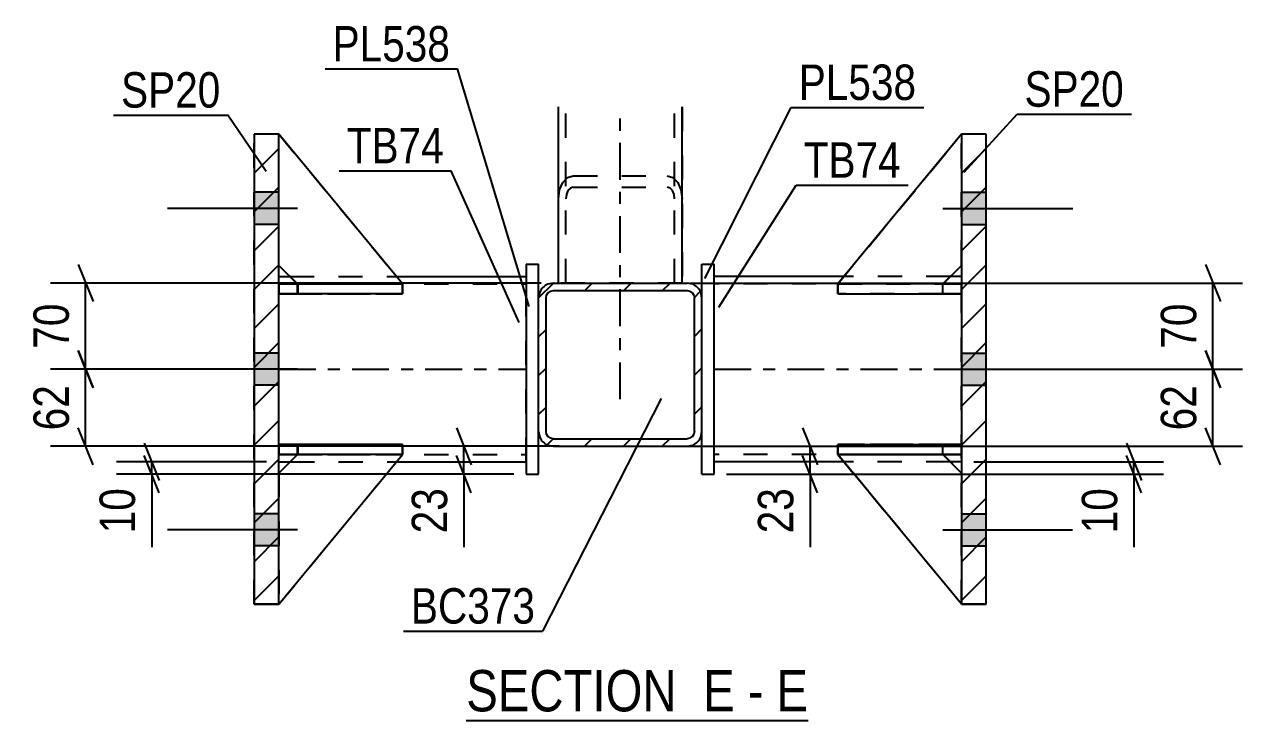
# Model space of a CAD drawing. Header units: millimetres. Extents: x 0 to 1775, y 0 to 560.
# Drawn here: x 1214.1 to 1312.6, y 61.3 to 117.6 of the extents above; entities that cross this region are included whole.
import ezdxf

# ---------------------------------------------------------------- set-up
doc = ezdxf.new("R2010")
doc.units = ezdxf.units.MM
doc.linetypes.add('DXK_LINE_DOT2', pattern=[3.9198, 1.9599, -1.9599])
doc.linetypes.add('DXK_LINE_DOT3', pattern=[5.9187, 2.979, -0.9799, 0.9799, -0.9799])
doc.styles.add('Arial Narrow', font='ARIALN.TTF', dxfattribs={"height": 0.2})

# ---------------------------------------------------------------- blocks, each defined once
blk = doc.blocks.new('Unknown-814185252-18 - 1252')
at = {"color": 6, "linetype": 'Continuous'}
blk.add_line((1249.829, 61.327), (1277.476, 61.327), dxfattribs=at)
at = {"color": 0, "linetype": 'Continuous'}
for points in [[(1267.938, 62.077), (1267.938, 65.577), (1249.829, 65.577), (1249.829, 62.077)], [(1271.544, 62.077), (1271.544, 65.577), (1268.988, 65.577), (1268.988, 62.077)], [(1273.869, 62.077), (1273.869, 65.577), (1272.594, 65.577), (1272.594, 62.077)], [(1277.476, 62.077), (1277.476, 65.577), (1274.919, 65.577), (1274.919, 62.077)]]:
    blk.add_wipeout(points, dxfattribs=at)
at = {"color": 7, "linetype": 'Continuous', "style": 'Arial Narrow'}
for s, height, p in [('SECTION ', 3.3405, (1249.829, 62.077)), ('E', 3.34, (1268.988, 62.077)), ('E', 3.34, (1274.919, 62.077)), ('-', 3.34, (1272.594, 62.077))]:
    blk.add_text(s, height=height, dxfattribs=at).set_placement(p)
blk = doc.blocks.new('Part-814185252-1397 - 1252')
at = {"linetype": 'Continuous'}
h = blk.add_hatch(dxfattribs=at)
h.set_pattern_fill('', scale=0.7, style=0, pattern_type=0)
h.set_pattern_definition([(45, (1234.678, 83.6598), (-1.5715, 1.5715), [])])
h.paths.add_polyline_path([(1236.217, 83.66), (1234.678, 83.66), (1234.678, 82.86), (1236.217, 82.86)])
at = {"color": 2, "linetype": 'Continuous'}
for p, q in [((1234.678, 83.66), (1234.678, 83.66)), ((1234.678, 83.66), (1236.217, 83.66)), ((1234.678, 82.86), (1234.678, 83.66)), ((1234.678, 82.86), (1234.678, 82.86)), ((1236.217, 82.86), (1234.678, 82.86)), ((1244.678, 83.66), (1236.217, 83.66)), ((1236.217, 83.66), (1236.217, 82.86)), ((1244.678, 82.86), (1236.217, 82.86)), ((1244.678, 82.86), (1244.678, 83.66))]:
    blk.add_line(p, q, dxfattribs=at)
at = {"color": 7, "linetype": 'DXK_LINE_DOT2'}
for p, q in [((1236.178, 83.66), (1234.678, 83.66)), ((1234.678, 82.86), (1234.678, 83.66)), ((1234.678, 82.86), (1236.217, 82.86)), ((1236.178, 82.86), (1236.178, 83.66)), ((1236.178, 83.66), (1236.217, 83.66)), ((1236.217, 83.66), (1244.678, 83.66)), ((1236.217, 82.86), (1244.678, 82.86))]:
    blk.add_line(p, q, dxfattribs=at)
blk = doc.blocks.new('Part-814185252-1333 - 1252')
at = {"linetype": 'Continuous'}
h = blk.add_hatch(dxfattribs=at)
h.set_pattern_fill('', scale=0.7, style=0, pattern_type=0)
h.set_pattern_definition([(45, (1256.8787, 96.7195), (-1.57154, 1.57154), [])])
h.paths.add_polyline_path([(1267.679, 96.719), (1256.879, 96.719), (1256.419, 96.628), (1256.03, 96.368), (1255.77, 95.979), (1255.679, 95.519), (1255.679, 84.719), (1255.77, 84.26), (1256.03, 83.871), (1256.419, 83.611), (1256.879, 83.519), (1267.679, 83.519), (1268.138, 83.611), (1268.527, 83.871), (1268.787, 84.26), (1268.879, 84.719), (1268.879, 95.519), (1268.787, 95.979), (1268.527, 96.368), (1268.138, 96.628)])
h.paths.add_polyline_path([(1268.233, 95.749), (1268.279, 95.519), (1268.279, 84.719), (1268.233, 84.49), (1268.103, 84.295), (1267.908, 84.165), (1267.679, 84.119), (1256.879, 84.119), (1256.649, 84.165), (1256.454, 84.295), (1256.324, 84.49), (1256.279, 84.719), (1256.279, 95.519), (1256.324, 95.749), (1256.454, 95.944), (1256.649, 96.074), (1256.879, 96.119), (1267.679, 96.119), (1267.908, 96.074), (1268.103, 95.944)])
at = {"color": 2, "linetype": 'Continuous'}
for p, q in [((1256.879, 96.719), (1256.419, 96.628)), ((1256.879, 96.719), (1256.879, 96.719)), ((1256.879, 96.719), (1267.679, 96.719)), ((1267.679, 96.719), (1267.679, 96.719)), ((1268.138, 96.628), (1267.679, 96.719)), ((1255.77, 95.979), (1255.679, 95.519)), ((1256.279, 95.519), (1256.324, 95.749)), ((1256.324, 95.749), (1256.454, 95.944)), ((1256.454, 95.944), (1256.649, 96.074)), ((1256.649, 96.074), (1256.879, 96.119)), ((1256.879, 96.119), (1256.879, 96.119)), ((1256.879, 96.119), (1267.679, 96.119)), ((1267.679, 96.119), (1267.679, 96.119)), ((1267.679, 96.119), (1267.908, 96.074)), ((1267.908, 96.074), (1268.103, 95.944)), ((1268.103, 95.944), (1268.233, 95.749)), ((1268.233, 95.749), (1268.279, 95.519)), ((1268.879, 95.519), (1268.787, 95.979)), ((1255.679, 95.519), (1255.679, 95.519)), ((1255.679, 84.719), (1255.679, 95.519)), ((1256.279, 95.519), (1256.279, 95.519)), ((1256.279, 84.719), (1256.279, 95.519)), ((1268.279, 95.519), (1268.279, 95.519)), ((1268.279, 84.719), (1268.279, 95.519)), ((1268.879, 95.519), (1268.879, 95.519)), ((1268.879, 84.719), (1268.879, 95.519)), ((1255.679, 84.719), (1255.679, 84.719)), ((1255.679, 84.719), (1255.77, 84.26)), ((1256.279, 84.719), (1256.279, 84.719)), ((1256.324, 84.49), (1256.279, 84.719)), ((1256.454, 84.295), (1256.324, 84.49)), ((1256.649, 84.165), (1256.454, 84.295)), ((1256.879, 84.119), (1256.649, 84.165)), ((1256.879, 84.119), (1256.879, 84.119)), ((1256.879, 84.119), (1267.679, 84.119)), ((1267.908, 84.165), (1267.679, 84.119)), ((1267.679, 84.119), (1267.679, 84.119)), ((1268.103, 84.295), (1267.908, 84.165)), ((1268.233, 84.49), (1268.103, 84.295)), ((1268.279, 84.719), (1268.233, 84.49)), ((1268.279, 84.719), (1268.279, 84.719)), ((1268.787, 84.26), (1268.879, 84.719)), ((1268.879, 84.719), (1268.879, 84.719)), ((1256.419, 83.611), (1256.879, 83.519)), ((1256.879, 83.519), (1256.879, 83.519)), ((1256.879, 83.519), (1267.679, 83.519)), ((1267.679, 83.519), (1268.138, 83.611)), ((1267.679, 83.519), (1267.679, 83.519))]:
    blk.add_line(p, q, dxfattribs=at)
at = {"color": 7, "linetype": 'DXK_LINE_DOT3'}
blk.add_line((1262.279, 90.119), (1262.279, 90.119), dxfattribs=at)
at = {"color": 2, "linetype": 'Continuous'}
for centre, start, end in [((1256.879, 95.519), 112.5, 157.5), ((1267.679, 95.519), 22.5, 67.5), ((1256.879, 84.719), 202.5, 247.5), ((1267.679, 84.719), 292.5, 337.5)]:
    blk.add_arc(centre, 1.2, start, end, dxfattribs=at)
blk = doc.blocks.new('Part-814185252-1255 - 1252')
at = {"color": 7, "linetype": 'DXK_LINE_DOT2'}
for p, q in [((1279.879, 82.86), (1279.879, 83.66)), ((1279.879, 83.66), (1288.379, 83.66)), ((1289.879, 83.66), (1279.879, 83.66)), ((1288.379, 82.86), (1279.879, 82.86)), ((1279.879, 82.86), (1289.879, 82.86)), ((1288.379, 82.86), (1288.379, 83.66)), ((1288.379, 83.66), (1289.879, 83.66)), ((1289.879, 82.86), (1288.379, 82.86)), ((1289.879, 82.86), (1289.879, 83.66)), ((1289.879, 82.86), (1289.879, 83.66)), ((1289.879, 83.66), (1289.879, 83.66)), ((1289.879, 82.86), (1289.879, 82.86))]:
    blk.add_line(p, q, dxfattribs=at)
blk = doc.blocks.new('Part-814185252-1399 - 1252')
at = {"color": 7, "linetype": 'DXK_LINE_DOT2'}
for p, q in [((1234.678, 83.66), (1236.178, 83.66)), ((1244.678, 83.66), (1234.678, 83.66)), ((1234.678, 83.66), (1234.678, 83.66)), ((1234.678, 83.66), (1234.678, 82.86)), ((1234.678, 83.66), (1234.678, 82.86)), ((1236.178, 82.86), (1234.678, 82.86)), ((1234.678, 82.86), (1244.678, 82.86)), ((1234.678, 82.86), (1234.678, 82.86)), ((1236.178, 83.66), (1244.678, 83.66)), ((1236.178, 83.66), (1236.178, 82.86)), ((1244.678, 82.86), (1236.178, 82.86)), ((1244.678, 83.66), (1244.678, 82.86))]:
    blk.add_line(p, q, dxfattribs=at)
blk = doc.blocks.new('Part-814185252-1256 - 1252')
at = {"color": 7, "linetype": 'DXK_LINE_DOT2'}
for p, q in [((1289.879, 108.76), (1279.879, 96.65)), ((1279.879, 96.65), (1289.879, 108.76)), ((1289.879, 98.15), (1289.879, 108.76)), ((1288.379, 96.65), (1289.879, 98.15)), ((1288.379, 96.65), (1289.879, 98.15)), ((1279.879, 96.65), (1288.379, 96.65)), ((1279.879, 96.65), (1279.879, 96.65)), ((1288.379, 96.65), (1279.879, 96.65)), ((1288.379, 96.65), (1288.379, 96.65))]:
    blk.add_line(p, q, dxfattribs=at)
blk = doc.blocks.new('Bolt-814185252-1442 - 1252')
at = {"linetype": 'Continuous'}
for points in [[(1234.679, 101.459), (1234.679, 104.059), (1232.679, 104.059), (1232.679, 101.459)], [(1234.679, 101.459), (1234.679, 104.059), (1232.679, 104.059), (1232.679, 101.459)], [(1234.679, 101.459), (1234.679, 104.059), (1232.679, 104.059), (1232.679, 101.459)], [(1234.679, 88.459), (1234.679, 91.059), (1232.679, 91.059), (1232.679, 88.459)], [(1234.679, 88.459), (1234.679, 91.059), (1232.679, 91.059), (1232.679, 88.459)], [(1234.679, 75.459), (1234.679, 78.059), (1232.679, 78.059), (1232.679, 75.459)], [(1234.679, 75.459), (1234.679, 78.059), (1232.679, 78.059), (1232.679, 75.459)], [(1234.679, 75.459), (1234.679, 78.059), (1232.679, 78.059), (1232.679, 75.459)]]:
    blk.add_hatch(color=1, dxfattribs=at).paths.add_polyline_path(points)
at = {"color": 1, "linetype": 'Continuous'}
for p, q in [((1234.679, 104.059), (1232.679, 104.059)), ((1234.679, 104.059), (1232.679, 104.059)), ((1234.679, 104.059), (1232.679, 104.059)), ((1236.179, 102.759), (1225.679, 102.759)), ((1236.179, 102.759), (1225.679, 102.759)), ((1236.179, 102.759), (1225.679, 102.759)), ((1234.679, 101.459), (1232.679, 101.459)), ((1234.679, 101.459), (1232.679, 101.459)), ((1234.679, 101.459), (1232.679, 101.459)), ((1234.679, 91.059), (1232.679, 91.059)), ((1234.679, 91.059), (1232.679, 91.059)), ((1236.179, 89.759), (1225.679, 89.759)), ((1236.179, 89.759), (1225.679, 89.759)), ((1234.679, 88.459), (1232.679, 88.459)), ((1234.679, 88.459), (1232.679, 88.459)), ((1234.679, 78.059), (1232.679, 78.059)), ((1234.679, 78.059), (1232.679, 78.059)), ((1234.679, 78.059), (1232.679, 78.059)), ((1236.179, 76.759), (1225.679, 76.759)), ((1236.179, 76.759), (1225.679, 76.759)), ((1236.179, 76.759), (1225.679, 76.759)), ((1234.679, 75.459), (1232.679, 75.459)), ((1234.679, 75.459), (1232.679, 75.459)), ((1234.679, 75.459), (1232.679, 75.459))]:
    blk.add_line(p, q, dxfattribs=at)
blk = doc.blocks.new('Part-814185252-1378 - 1252')
at = {"linetype": 'Continuous'}
h = blk.add_hatch(dxfattribs=at)
h.set_pattern_fill('', scale=0.7, style=0, pattern_type=0)
h.set_pattern_definition([(45, (1232.6787, 108.7589), (-1.57154, 1.57154), [])])
h.paths.add_polyline_path([(1234.679, 108.759), (1232.679, 108.759), (1232.679, 70.759), (1234.679, 70.759)])
at = {"color": 2, "linetype": 'Continuous'}
for p, q in [((1232.679, 108.759), (1232.679, 108.759)), ((1234.679, 108.759), (1232.679, 108.759)), ((1232.679, 108.759), (1232.679, 70.759)), ((1234.679, 108.759), (1234.679, 108.759)), ((1234.679, 70.759), (1234.679, 108.759)), ((1232.679, 70.759), (1232.679, 70.759)), ((1232.679, 70.759), (1234.679, 70.759)), ((1234.679, 70.759), (1234.679, 70.759))]:
    blk.add_line(p, q, dxfattribs=at)
at = {"color": 7, "linetype": 'DXK_LINE_DOT2'}
for p, q in [((1234.679, 108.759), (1232.679, 108.759)), ((1232.679, 70.759), (1232.679, 108.759)), ((1234.679, 70.759), (1234.679, 108.759)), ((1234.679, 70.759), (1232.679, 70.759))]:
    blk.add_line(p, q, dxfattribs=at)
blk = doc.blocks.new('Part-814185252-1314 - 1252')
at = {"linetype": 'Continuous'}
h = blk.add_hatch(dxfattribs=at)
h.set_pattern_fill('', scale=0.7, style=0, pattern_type=0)
h.set_pattern_definition([(45, (1288.3405, 83.6597), (-1.5715, 1.5715), [])])
h.paths.add_polyline_path([(1289.879, 83.66), (1288.34, 83.66), (1288.34, 82.86), (1289.879, 82.86)])
at = {"color": 2, "linetype": 'Continuous'}
for p, q in [((1279.879, 83.66), (1288.34, 83.66)), ((1279.879, 83.66), (1279.879, 82.86)), ((1279.879, 82.86), (1288.34, 82.86)), ((1289.879, 83.66), (1288.34, 83.66)), ((1288.34, 83.66), (1288.34, 82.86)), ((1288.34, 82.86), (1289.879, 82.86)), ((1289.879, 83.66), (1289.879, 83.66)), ((1289.879, 82.86), (1289.879, 83.66)), ((1289.879, 82.86), (1289.879, 82.86))]:
    blk.add_line(p, q, dxfattribs=at)
at = {"color": 7, "linetype": 'DXK_LINE_DOT2'}
for p, q in [((1288.379, 83.66), (1279.879, 83.66)), ((1279.879, 82.86), (1289.879, 82.86)), ((1288.379, 82.86), (1288.379, 83.66)), ((1289.879, 83.66), (1288.379, 83.66)), ((1289.879, 83.66), (1289.879, 82.86))]:
    blk.add_line(p, q, dxfattribs=at)
blk = doc.blocks.new('Part-814185252-1257 - 1252')
at = {"color": 2, "linetype": 'Continuous'}
for p, q in [((1289.879, 108.76), (1279.879, 96.65)), ((1288.389, 96.66), (1289.879, 98.15)), ((1281.127, 96.65), (1279.879, 96.65)), ((1279.879, 96.65), (1279.879, 96.65))]:
    blk.add_line(p, q, dxfattribs=at)
at = {"color": 7, "linetype": 'DXK_LINE_DOT2'}
for p, q in [((1279.879, 96.65), (1289.879, 108.76)), ((1289.879, 98.15), (1289.879, 108.76)), ((1288.379, 96.65), (1289.879, 98.15)), ((1288.379, 96.65), (1279.879, 96.65)), ((1288.379, 96.65), (1281.127, 96.65)), ((1288.379, 96.65), (1288.389, 96.66)), ((1288.379, 96.65), (1288.379, 96.65))]:
    blk.add_line(p, q, dxfattribs=at)
blk = doc.blocks.new('Part-814185252-1258 - 1252')
at = {"color": 7, "linetype": 'DXK_LINE_DOT2'}
for p, q in [((1279.879, 82.849), (1288.379, 82.849)), ((1289.879, 70.76), (1279.879, 82.849)), ((1279.879, 82.849), (1279.879, 82.849)), ((1288.379, 82.849), (1279.879, 82.849)), ((1279.879, 82.849), (1289.879, 70.76)), ((1288.379, 82.849), (1289.879, 81.349)), ((1288.379, 82.849), (1288.379, 82.849)), ((1289.879, 81.349), (1288.379, 82.849)), ((1289.879, 81.349), (1289.879, 70.76))]:
    blk.add_line(p, q, dxfattribs=at)
blk = doc.blocks.new('Part-814185252-1275 - 1252')
at = {"color": 2, "linetype": 'Continuous'}
for p, q in [((1234.679, 97.259), (1235.569, 97.259)), ((1244.175, 97.259), (1254.679, 97.259)), ((1234.679, 82.259), (1235.588, 82.259)), ((1244.19, 82.259), (1254.679, 82.259))]:
    blk.add_line(p, q, dxfattribs=at)
at = {"color": 7, "linetype": 'DXK_LINE_DOT2'}
for p, q in [((1234.679, 82.259), (1234.679, 97.259)), ((1234.679, 96.659), (1254.679, 96.659)), ((1235.569, 97.259), (1244.175, 97.259)), ((1254.679, 82.259), (1254.679, 97.259)), ((1234.679, 82.859), (1254.679, 82.859)), ((1235.588, 82.259), (1244.19, 82.259))]:
    blk.add_line(p, q, dxfattribs=at)
at = {"color": 7, "linetype": 'DXK_LINE_DOT3'}
blk.add_line((1234.679, 89.759), (1254.679, 89.759), dxfattribs=at)
blk = doc.blocks.new('Part-814185252-1259 - 1252')
at = {"color": 2, "linetype": 'Continuous'}
for p, q in [((1279.879, 82.849), (1279.879, 82.849)), ((1288.379, 82.849), (1279.879, 82.849)), ((1289.879, 70.76), (1279.879, 82.849)), ((1288.379, 82.849), (1288.379, 82.849)), ((1288.379, 82.849), (1289.879, 81.349))]:
    blk.add_line(p, q, dxfattribs=at)
at = {"color": 7, "linetype": 'DXK_LINE_DOT2'}
for p, q in [((1279.879, 82.849), (1288.379, 82.849)), ((1289.879, 70.76), (1279.879, 82.849)), ((1288.379, 82.849), (1289.879, 81.349)), ((1289.879, 81.349), (1289.879, 70.76))]:
    blk.add_line(p, q, dxfattribs=at)
blk = doc.blocks.new('Part-814185252-1296 - 1252')
at = {"color": 2, "linetype": 'Continuous'}
for p, q in [((1254.679, 98.26), (1255.679, 98.26)), ((1254.679, 98.26), (1254.679, 81.26)), ((1255.679, 95.519), (1255.679, 98.26)), ((1255.679, 81.26), (1255.679, 84.719)), ((1254.679, 81.26), (1255.679, 81.26))]:
    blk.add_line(p, q, dxfattribs=at)
at = {"color": 7, "linetype": 'DXK_LINE_DOT2'}
for p, q in [((1254.679, 98.26), (1255.679, 98.26)), ((1255.679, 84.719), (1255.679, 95.519)), ((1254.679, 81.26), (1255.679, 81.26))]:
    blk.add_line(p, q, dxfattribs=at)
blk = doc.blocks.new('Bolt-814185252-1425 - 1252')
at = {"linetype": 'Continuous'}
for points in [[(1291.879, 101.459), (1291.879, 104.059), (1289.879, 104.059), (1289.879, 101.459)], [(1291.879, 101.459), (1291.879, 104.059), (1289.879, 104.059), (1289.879, 101.459)], [(1291.879, 101.459), (1291.879, 104.059), (1289.879, 104.059), (1289.879, 101.459)], [(1291.879, 88.459), (1291.879, 91.059), (1289.879, 91.059), (1289.879, 88.459)], [(1291.879, 88.459), (1291.879, 91.059), (1289.879, 91.059), (1289.879, 88.459)], [(1291.879, 75.459), (1291.879, 78.059), (1289.879, 78.059), (1289.879, 75.459)], [(1291.879, 75.459), (1291.879, 78.059), (1289.879, 78.059), (1289.879, 75.459)], [(1291.879, 75.459), (1291.879, 78.059), (1289.879, 78.059), (1289.879, 75.459)]]:
    blk.add_hatch(color=1, dxfattribs=at).paths.add_polyline_path(points)
at = {"color": 1, "linetype": 'Continuous'}
for p, q in [((1289.879, 104.059), (1291.879, 104.059)), ((1289.879, 104.059), (1291.879, 104.059)), ((1289.879, 104.059), (1291.879, 104.059)), ((1288.379, 102.759), (1298.879, 102.759)), ((1288.379, 102.759), (1298.879, 102.759)), ((1288.379, 102.759), (1298.879, 102.759)), ((1289.879, 101.459), (1291.879, 101.459)), ((1289.879, 101.459), (1291.879, 101.459)), ((1289.879, 101.459), (1291.879, 101.459)), ((1289.879, 91.059), (1291.879, 91.059)), ((1289.879, 91.059), (1291.879, 91.059)), ((1288.379, 89.759), (1298.879, 89.759)), ((1288.379, 89.759), (1298.879, 89.759)), ((1289.879, 88.459), (1291.879, 88.459)), ((1289.879, 88.459), (1291.879, 88.459)), ((1289.879, 78.059), (1291.879, 78.059)), ((1289.879, 78.059), (1291.879, 78.059)), ((1289.879, 78.059), (1291.879, 78.059)), ((1288.379, 76.759), (1298.879, 76.759)), ((1288.379, 76.759), (1298.879, 76.759)), ((1288.379, 76.759), (1298.879, 76.759)), ((1289.879, 75.459), (1291.879, 75.459)), ((1289.879, 75.459), (1291.879, 75.459)), ((1289.879, 75.459), (1291.879, 75.459))]:
    blk.add_line(p, q, dxfattribs=at)
blk = doc.blocks.new('Part-814185252-1301 - 1252')
at = {"color": 2, "linetype": 'Continuous'}
for p, q in [((1268.879, 98.26), (1269.879, 98.26)), ((1268.879, 95.519), (1268.879, 98.26)), ((1269.879, 81.26), (1269.879, 98.26)), ((1268.879, 81.26), (1268.879, 84.719)), ((1268.879, 81.26), (1269.879, 81.26))]:
    blk.add_line(p, q, dxfattribs=at)
at = {"color": 7, "linetype": 'DXK_LINE_DOT2'}
for p, q in [((1268.879, 98.26), (1269.879, 98.26)), ((1268.879, 84.719), (1268.879, 95.519)), ((1268.879, 81.26), (1269.879, 81.26))]:
    blk.add_line(p, q, dxfattribs=at)
blk = doc.blocks.new('Part-814185252-1306 - 1252')
at = {"color": 2, "linetype": 'Continuous'}
for p, q in [((1280.382, 97.259), (1269.879, 97.259)), ((1289.879, 97.259), (1288.988, 97.259)), ((1280.367, 82.259), (1269.879, 82.259)), ((1289.879, 82.259), (1288.969, 82.259))]:
    blk.add_line(p, q, dxfattribs=at)
at = {"color": 7, "linetype": 'DXK_LINE_DOT2'}
for p, q in [((1269.879, 82.259), (1269.879, 97.259)), ((1289.879, 96.659), (1269.879, 96.659)), ((1288.988, 97.259), (1280.382, 97.259)), ((1289.879, 97.259), (1289.879, 82.259)), ((1289.879, 82.859), (1269.879, 82.859)), ((1288.969, 82.259), (1280.367, 82.259))]:
    blk.add_line(p, q, dxfattribs=at)
at = {"color": 7, "linetype": 'DXK_LINE_DOT3'}
blk.add_line((1269.879, 89.759), (1289.879, 89.759), dxfattribs=at)
blk = doc.blocks.new('Part-814185252-1310 - 1252')
at = {"color": 2, "linetype": 'Continuous'}
for p, q in [((1244.678, 96.65), (1234.678, 108.76)), ((1236.168, 96.66), (1234.678, 98.15)), ((1243.431, 96.65), (1244.678, 96.65)), ((1244.678, 96.65), (1244.678, 96.65))]:
    blk.add_line(p, q, dxfattribs=at)
at = {"color": 7, "linetype": 'DXK_LINE_DOT2'}
for p, q in [((1234.678, 98.15), (1234.678, 108.76)), ((1234.678, 108.76), (1244.678, 96.65)), ((1236.178, 96.65), (1234.678, 98.15)), ((1236.178, 96.65), (1236.168, 96.66)), ((1244.678, 96.65), (1236.178, 96.65)), ((1236.178, 96.65), (1236.178, 96.65)), ((1236.178, 96.65), (1236.217, 96.65)), ((1236.217, 96.65), (1243.431, 96.65))]:
    blk.add_line(p, q, dxfattribs=at)
blk = doc.blocks.new('Part-814185252-1311 - 1252')
at = {"color": 7, "linetype": 'DXK_LINE_DOT2'}
for p, q in [((1236.178, 82.849), (1234.678, 81.349)), ((1234.678, 70.76), (1244.678, 82.849)), ((1234.678, 81.349), (1236.178, 82.849)), ((1234.678, 70.76), (1244.678, 82.849)), ((1244.678, 82.849), (1236.178, 82.849)), ((1236.178, 82.849), (1236.178, 82.849)), ((1236.178, 82.849), (1244.678, 82.849)), ((1244.678, 82.849), (1244.678, 82.849)), ((1234.678, 81.349), (1234.678, 70.76))]:
    blk.add_line(p, q, dxfattribs=at)
blk = doc.blocks.new('Part-814185252-1312 - 1252')
at = {"color": 2, "linetype": 'Continuous'}
for p, q in [((1236.178, 82.849), (1234.678, 81.349)), ((1234.678, 70.76), (1244.678, 82.849)), ((1244.678, 82.849), (1236.178, 82.849)), ((1236.178, 82.849), (1236.178, 82.849)), ((1244.678, 82.849), (1244.678, 82.849))]:
    blk.add_line(p, q, dxfattribs=at)
at = {"color": 7, "linetype": 'DXK_LINE_DOT2'}
for p, q in [((1234.678, 81.349), (1236.178, 82.849)), ((1234.678, 70.76), (1244.678, 82.849)), ((1236.178, 82.849), (1244.678, 82.849)), ((1234.678, 81.349), (1234.678, 70.76))]:
    blk.add_line(p, q, dxfattribs=at)
blk = doc.blocks.new('Part-814185252-1313 - 1252')
at = {"linetype": 'Continuous'}
h = blk.add_hatch(dxfattribs=at)
h.set_pattern_fill('', scale=0.7, style=0, pattern_type=0)
h.set_pattern_definition([(45, (1288.3405, 96.6597), (-1.5715, 1.5715), [])])
h.paths.add_polyline_path([(1289.879, 96.66), (1288.341, 96.66), (1288.341, 95.86), (1289.879, 95.86)])
at = {"color": 2, "linetype": 'Continuous'}
for p, q in [((1279.887, 96.66), (1279.879, 96.66)), ((1279.879, 96.66), (1279.879, 95.86)), ((1288.341, 96.66), (1281.127, 96.66)), ((1289.879, 96.66), (1288.341, 96.66)), ((1288.341, 96.66), (1288.341, 95.86)), ((1289.879, 96.66), (1289.879, 96.66)), ((1289.879, 95.86), (1289.879, 96.66)), ((1279.879, 95.86), (1288.341, 95.86)), ((1288.341, 95.86), (1289.879, 95.86)), ((1289.879, 95.86), (1289.879, 95.86))]:
    blk.add_line(p, q, dxfattribs=at)
at = {"color": 7, "linetype": 'DXK_LINE_DOT2'}
for p, q in [((1281.127, 96.66), (1279.887, 96.66)), ((1288.341, 96.66), (1279.887, 96.66)), ((1289.879, 96.66), (1288.341, 96.66)), ((1288.379, 95.86), (1288.379, 96.66)), ((1289.879, 95.86), (1289.879, 96.66)), ((1279.879, 95.86), (1289.879, 95.86))]:
    blk.add_line(p, q, dxfattribs=at)
blk = doc.blocks.new('Part-814185252-1315 - 1252')
at = {"color": 7, "linetype": 'DXK_LINE_DOT2'}
for p, q in [((1279.879, 95.86), (1279.879, 96.66)), ((1279.879, 96.66), (1288.379, 96.66)), ((1289.879, 96.66), (1279.879, 96.66)), ((1288.379, 95.86), (1288.379, 96.66)), ((1288.379, 96.66), (1289.879, 96.66)), ((1289.879, 95.86), (1289.879, 96.66)), ((1289.879, 95.86), (1289.879, 96.66)), ((1289.879, 96.66), (1289.879, 96.66)), ((1288.379, 95.86), (1279.879, 95.86)), ((1279.879, 95.86), (1289.879, 95.86)), ((1289.879, 95.86), (1288.379, 95.86)), ((1289.879, 95.86), (1289.879, 95.86))]:
    blk.add_line(p, q, dxfattribs=at)
blk = doc.blocks.new('Part-814185252-1337 - 1252')
at = {"color": 2, "linetype": 'Continuous'}
for p, q in [((1257.279, 96.719), (1257.279, 110.97)), ((1267.279, 96.719), (1267.279, 110.97))]:
    blk.add_line(p, q, dxfattribs=at)
at = {"color": 7, "linetype": 'DXK_LINE_DOT2'}
for p, q in [((1257.879, 96.719), (1257.879, 110.97)), ((1266.679, 96.719), (1266.679, 110.97)), ((1257.37, 104.247), (1257.63, 104.851)), ((1257.63, 104.851), (1258.019, 105.254)), ((1258.019, 105.254), (1258.479, 105.396)), ((1258.479, 104.466), (1258.249, 104.395)), ((1258.479, 105.396), (1266.079, 105.396)), ((1258.479, 104.466), (1266.079, 104.466)), ((1266.079, 105.396), (1266.538, 105.254)), ((1266.308, 104.395), (1266.079, 104.466)), ((1266.538, 105.254), (1266.927, 104.851)), ((1266.927, 104.851), (1267.187, 104.247)), ((1257.279, 103.536), (1257.37, 104.247)), ((1257.924, 103.892), (1257.879, 103.536)), ((1258.054, 104.193), (1257.924, 103.892)), ((1258.249, 104.395), (1258.054, 104.193)), ((1266.503, 104.193), (1266.308, 104.395)), ((1266.633, 103.892), (1266.503, 104.193)), ((1266.679, 103.536), (1266.633, 103.892)), ((1267.187, 104.247), (1267.279, 103.536)), ((1267.279, 96.719), (1257.279, 96.719))]:
    blk.add_line(p, q, dxfattribs=at)
blk = doc.blocks.new('Part-814185252-1338 - 1252')
at = {"color": 7, "linetype": 'DXK_LINE_DOT2'}
for p, q in [((1257.279, 96.719), (1257.279, 110.97)), ((1257.879, 96.719), (1257.879, 110.97)), ((1266.679, 96.719), (1266.679, 110.97)), ((1267.279, 110.97), (1267.279, 96.719)), ((1267.279, 96.719), (1257.279, 96.719))]:
    blk.add_line(p, q, dxfattribs=at)
at = {"color": 7, "linetype": 'DXK_LINE_DOT3'}
blk.add_line((1262.279, 87.323), (1262.279, 110.97), dxfattribs=at)
blk = doc.blocks.new('Part-814185252-1395 - 1252')
at = {"linetype": 'Continuous'}
h = blk.add_hatch(dxfattribs=at)
h.set_pattern_fill('', scale=0.7, style=0, pattern_type=0)
h.set_pattern_definition([(45, (1289.8791, 108.7589), (-1.57154, 1.57154), [])])
h.paths.add_polyline_path([(1291.879, 108.759), (1289.879, 108.759), (1289.879, 70.759), (1291.879, 70.759)])
at = {"color": 2, "linetype": 'Continuous'}
for p, q in [((1289.879, 108.759), (1289.879, 108.759)), ((1291.879, 108.759), (1289.879, 108.759)), ((1289.879, 108.759), (1289.879, 70.759)), ((1291.879, 108.759), (1291.879, 108.759)), ((1291.879, 70.759), (1291.879, 108.759)), ((1289.879, 70.759), (1289.879, 70.759)), ((1289.879, 70.759), (1291.879, 70.759)), ((1291.879, 70.759), (1291.879, 70.759))]:
    blk.add_line(p, q, dxfattribs=at)
at = {"color": 7, "linetype": 'DXK_LINE_DOT2'}
for p, q in [((1291.879, 108.759), (1289.879, 108.759)), ((1289.879, 70.759), (1289.879, 108.759)), ((1291.879, 70.759), (1291.879, 108.759)), ((1291.879, 70.759), (1289.879, 70.759))]:
    blk.add_line(p, q, dxfattribs=at)
blk = doc.blocks.new('Part-814185252-1396 - 1252')
at = {"linetype": 'Continuous'}
h = blk.add_hatch(dxfattribs=at)
h.set_pattern_fill('', scale=0.7, style=0, pattern_type=0)
h.set_pattern_definition([(45, (1234.678, 96.6598), (-1.5715, 1.5715), [])])
h.paths.add_polyline_path([(1236.217, 96.66), (1234.678, 96.66), (1234.678, 95.86), (1236.217, 95.86)])
at = {"color": 2, "linetype": 'Continuous'}
for p, q in [((1234.678, 96.66), (1234.678, 96.66)), ((1234.678, 96.66), (1236.217, 96.66)), ((1234.678, 95.86), (1234.678, 96.66)), ((1236.217, 96.66), (1243.431, 96.66)), ((1236.217, 96.66), (1236.217, 95.86)), ((1244.67, 96.66), (1244.678, 96.66)), ((1244.678, 95.86), (1244.678, 96.66)), ((1234.678, 95.86), (1234.678, 95.86)), ((1236.217, 95.86), (1234.678, 95.86)), ((1244.678, 95.86), (1236.217, 95.86))]:
    blk.add_line(p, q, dxfattribs=at)
at = {"color": 7, "linetype": 'DXK_LINE_DOT2'}
for p, q in [((1234.678, 95.86), (1234.678, 96.66)), ((1234.678, 96.66), (1244.67, 96.66)), ((1236.178, 95.86), (1236.178, 96.66)), ((1234.678, 95.86), (1236.217, 95.86)), ((1236.217, 95.86), (1244.678, 95.86))]:
    blk.add_line(p, q, dxfattribs=at)
blk = doc.blocks.new('Part-814185252-1398 - 1252')
at = {"color": 7, "linetype": 'DXK_LINE_DOT2'}
for p, q in [((1234.678, 96.66), (1236.178, 96.66)), ((1244.445, 96.66), (1234.678, 96.66)), ((1234.678, 96.66), (1234.678, 96.66)), ((1234.678, 96.66), (1234.678, 95.86)), ((1234.678, 96.66), (1234.678, 95.86)), ((1236.178, 96.66), (1244.678, 96.66)), ((1236.178, 96.66), (1236.178, 95.86)), ((1244.678, 96.66), (1244.678, 95.86)), ((1236.178, 95.86), (1234.678, 95.86)), ((1234.678, 95.86), (1244.678, 95.86)), ((1234.678, 95.86), (1234.678, 95.86)), ((1244.678, 95.86), (1236.178, 95.86))]:
    blk.add_line(p, q, dxfattribs=at)
blk = doc.blocks.new('Part-814185252-1400 - 1252')
at = {"color": 7, "linetype": 'DXK_LINE_DOT2'}
for p, q in [((1234.678, 98.15), (1234.678, 108.76)), ((1234.678, 108.76), (1244.678, 96.65)), ((1234.678, 108.76), (1244.678, 96.65)), ((1236.178, 96.65), (1234.678, 98.15)), ((1236.178, 96.65), (1234.678, 98.15)), ((1244.678, 96.65), (1236.178, 96.65)), ((1236.178, 96.65), (1236.178, 96.65)), ((1236.178, 96.65), (1244.678, 96.65)), ((1244.678, 96.65), (1244.678, 96.65))]:
    blk.add_line(p, q, dxfattribs=at)
blk = doc.blocks.new('StraightDimension-814185252-1577 - 1252')
at = {"color": 7, "linetype": 'Continuous'}
for p, q in [((1249.033, 85.02), (1250.233, 82.02)), ((1257.329, 83.52), (1246.783, 83.52)), ((1250.233, 79.76), (1249.033, 82.76)), ((1249.633, 81.26), (1249.633, 83.52)), ((1253.679, 81.26), (1246.783, 81.26)), ((1249.633, 81.26), (1249.633, 75.354)), ((1249.633, 81.26), (1249.633, 75.354))]:
    blk.add_line(p, q, dxfattribs=at)
at = {"color": 0}
blk.add_wipeout([(1248.883, 80.735), (1244.683, 80.735), (1244.683, 75.879), (1248.883, 75.879)], dxfattribs=at)
at = {"color": 3, "style": 'Arial Narrow'}
blk.add_text('23', height=2.8633, rotation=90.00021, dxfattribs=at).set_placement((1248.283, 76.479))
blk = doc.blocks.new('StraightDimension-814185252-1496 - 1252')
at = {"color": 7, "linetype": 'Continuous'}
for p, q in [((1303.218, 83.76), (1304.418, 80.76)), ((1304.418, 79.76), (1303.218, 82.76)), ((1290.879, 82.26), (1306.218, 82.26)), ((1303.818, 81.26), (1303.818, 82.26)), ((1270.879, 81.26), (1306.218, 81.26)), ((1303.818, 81.26), (1303.818, 75.354)), ((1303.818, 81.26), (1303.818, 75.354))]:
    blk.add_line(p, q, dxfattribs=at)
at = {"color": 0}
blk.add_wipeout([(1303.068, 80.735), (1298.868, 80.735), (1298.868, 75.879), (1303.068, 75.879)], dxfattribs=at)
at = {"color": 3, "style": 'Arial Narrow'}
blk.add_text('10', height=2.8633, rotation=90.00021, dxfattribs=at).set_placement((1302.468, 76.479))
blk = doc.blocks.new('StraightDimension-814185252-1521 - 1252')
at = {"color": 7, "linetype": 'Continuous'}
for p, q in [((1309.609, 98.22), (1310.809, 95.22)), ((1267.963, 96.72), (1312.609, 96.72)), ((1310.209, 89.759), (1310.209, 96.72)), ((1310.809, 88.259), (1309.609, 91.259)), ((1297.658, 89.759), (1312.609, 89.759))]:
    blk.add_line(p, q, dxfattribs=at)
at = {"color": 0}
blk.add_wipeout([(1309.459, 95.667), (1305.259, 95.667), (1305.259, 90.811), (1309.459, 90.811)], dxfattribs=at)
at = {"color": 3, "style": 'Arial Narrow'}
blk.add_text('70', height=2.8633, rotation=90.00021, dxfattribs=at).set_placement((1308.859, 91.411))
blk = doc.blocks.new('StraightDimension-814185252-1481 - 1252')
at = {"color": 7, "linetype": 'Continuous'}
for p, q in [((1223.794, 83.76), (1224.994, 80.76)), ((1224.994, 79.76), (1223.794, 82.76)), ((1233.679, 82.26), (1221.544, 82.26)), ((1224.394, 81.26), (1224.394, 82.26)), ((1253.679, 81.26), (1221.544, 81.26)), ((1224.394, 81.26), (1224.394, 75.354)), ((1224.394, 81.26), (1224.394, 75.354))]:
    blk.add_line(p, q, dxfattribs=at)
at = {"color": 0}
blk.add_wipeout([(1223.644, 80.735), (1219.444, 80.735), (1219.444, 75.879), (1223.644, 75.879)], dxfattribs=at)
at = {"color": 3, "style": 'Arial Narrow'}
blk.add_text('10', height=2.8633, rotation=90.00021, dxfattribs=at).set_placement((1223.044, 76.479))
blk = doc.blocks.new('StraightDimension-814185252-1508 - 1252')
at = {"color": 7, "linetype": 'Continuous'}
for p, q in [((1309.609, 91.259), (1310.809, 88.259)), ((1297.658, 89.759), (1312.609, 89.759)), ((1310.209, 83.52), (1310.209, 89.759)), ((1310.809, 82.02), (1309.609, 85.02)), ((1267.297, 83.52), (1312.609, 83.52))]:
    blk.add_line(p, q, dxfattribs=at)
at = {"color": 0}
blk.add_wipeout([(1309.459, 89.067), (1305.259, 89.067), (1305.259, 84.211), (1309.459, 84.211)], dxfattribs=at)
at = {"color": 3, "style": 'Arial Narrow'}
blk.add_text('62', height=2.8633, rotation=90.00021, dxfattribs=at).set_placement((1308.859, 84.811))
blk = doc.blocks.new('StraightDimension-814185252-1537 - 1252')
at = {"color": 7, "linetype": 'Continuous'}
for p, q in [((1277.027, 85.02), (1278.227, 82.02)), ((1267.422, 83.52), (1280.027, 83.52)), ((1278.227, 79.76), (1277.027, 82.76)), ((1277.627, 81.26), (1277.627, 83.52)), ((1270.879, 81.26), (1280.027, 81.26)), ((1277.627, 81.26), (1277.627, 75.354)), ((1277.627, 81.26), (1277.627, 75.354))]:
    blk.add_line(p, q, dxfattribs=at)
at = {"color": 0}
blk.add_wipeout([(1276.877, 80.735), (1272.677, 80.735), (1272.677, 75.879), (1276.877, 75.879)], dxfattribs=at)
at = {"color": 3, "style": 'Arial Narrow'}
blk.add_text('23', height=2.8633, rotation=90.00021, dxfattribs=at).set_placement((1276.277, 76.479))
blk = doc.blocks.new('StraightDimension-814185252-1548 - 1252')
at = {"color": 7, "linetype": 'Continuous'}
for p, q in [((1218.446, 98.22), (1219.646, 95.22)), ((1255.879, 96.72), (1216.196, 96.72)), ((1219.046, 89.759), (1219.046, 96.72)), ((1219.646, 88.259), (1218.446, 91.259)), ((1226.43, 89.759), (1216.196, 89.759))]:
    blk.add_line(p, q, dxfattribs=at)
at = {"color": 0}
blk.add_wipeout([(1218.296, 95.667), (1214.096, 95.667), (1214.096, 90.811), (1218.296, 90.811)], dxfattribs=at)
at = {"color": 3, "style": 'Arial Narrow'}
blk.add_text('70', height=2.8633, rotation=90.00021, dxfattribs=at).set_placement((1217.696, 91.411))
blk = doc.blocks.new('StraightDimension-814185252-1563 - 1252')
at = {"color": 7, "linetype": 'Continuous'}
for p, q in [((1218.446, 91.259), (1219.646, 88.259)), ((1226.43, 89.759), (1216.196, 89.759)), ((1219.046, 83.52), (1219.046, 89.759)), ((1219.646, 82.02), (1218.446, 85.02)), ((1255.879, 83.52), (1216.196, 83.52))]:
    blk.add_line(p, q, dxfattribs=at)
at = {"color": 0}
blk.add_wipeout([(1218.296, 89.067), (1214.096, 89.067), (1214.096, 84.211), (1218.296, 84.211)], dxfattribs=at)
at = {"color": 3, "style": 'Arial Narrow'}
blk.add_text('62', height=2.8633, rotation=90.00021, dxfattribs=at).set_placement((1217.696, 84.811))
blk = doc.blocks.new('Mark-814185252-1270 - 1252')
at = {"color": 30, "linetype": 'Continuous'}
for p in [(1239.565, 105.809), (1254.095, 93.538)]:
    blk.add_line(p, (1248.619, 105.809), dxfattribs=at)
at = {"color": 0}
blk.add_wipeout([(1248.019, 106.409), (1248.019, 109.409), (1240.165, 109.409), (1240.165, 106.409)], dxfattribs=at)
blk.add_wipeout([(1248.019, 106.409), (1248.019, 109.409), (1240.165, 109.409), (1240.165, 106.409)], dxfattribs=at)
at = {"color": 3, "style": 'Arial Narrow'}
blk.add_text('TB74', height=2.8633, dxfattribs=at).set_placement((1240.165, 106.409))
blk = doc.blocks.new('Mark-814185252-1329 - 1252')
at = {"color": 30, "linetype": 'Continuous'}
for p in [(1265.578, 87.393), (1244.755, 68.577)]:
    blk.add_line(p, (1256.004, 68.577), dxfattribs=at)
at = {"color": 0}
blk.add_wipeout([(1255.404, 69.177), (1255.404, 72.177), (1245.355, 72.177), (1245.355, 69.177)], dxfattribs=at)
blk.add_wipeout([(1255.404, 69.177), (1255.404, 72.177), (1245.355, 72.177), (1245.355, 69.177)], dxfattribs=at)
at = {"color": 3, "style": 'Arial Narrow'}
blk.add_text('BC373', height=2.8633, dxfattribs=at).set_placement((1245.355, 69.177))
blk = doc.blocks.new('Mark-814185252-1292 - 1252')
at = {"color": 30, "linetype": 'Continuous'}
for p in [(1238.419, 114.044), (1254.908, 94.831)]:
    blk.add_line(p, (1249.123, 114.044), dxfattribs=at)
at = {"color": 0}
blk.add_wipeout([(1248.523, 114.644), (1248.523, 117.644), (1239.019, 117.644), (1239.019, 114.644)], dxfattribs=at)
blk.add_wipeout([(1248.523, 114.644), (1248.523, 117.644), (1239.019, 117.644), (1239.019, 114.644)], dxfattribs=at)
at = {"color": 3, "style": 'Arial Narrow'}
blk.add_text('PL538', height=2.8633, dxfattribs=at).set_placement((1239.019, 114.644))
blk = doc.blocks.new('Mark-814185252-1297 - 1252')
at = {"color": 30, "linetype": 'Continuous'}
for p, q in [((1269.122, 97.095), (1276.114, 110.93)), ((1276.114, 110.93), (1286.818, 110.93))]:
    blk.add_line(p, q, dxfattribs=at)
at = {"color": 0}
blk.add_wipeout([(1286.218, 111.53), (1286.218, 114.53), (1276.714, 114.53), (1276.714, 111.53)], dxfattribs=at)
blk.add_wipeout([(1286.218, 111.53), (1286.218, 114.53), (1276.714, 114.53), (1276.714, 111.53)], dxfattribs=at)
at = {"color": 3, "style": 'Arial Narrow'}
blk.add_text('PL538', height=2.8633, dxfattribs=at).set_placement((1276.714, 111.53))
blk = doc.blocks.new('Mark-814185252-1302 - 1252')
at = {"color": 30, "linetype": 'Continuous'}
for p, q in [((1270.26, 94.765), (1276.514, 104.641)), ((1276.514, 104.641), (1285.568, 104.641))]:
    blk.add_line(p, q, dxfattribs=at)
at = {"color": 0}
blk.add_wipeout([(1284.968, 105.241), (1284.968, 108.241), (1277.114, 108.241), (1277.114, 105.241)], dxfattribs=at)
blk.add_wipeout([(1284.968, 105.241), (1284.968, 108.241), (1277.114, 108.241), (1277.114, 105.241)], dxfattribs=at)
at = {"color": 3, "style": 'Arial Narrow'}
blk.add_text('TB74', height=2.8633, dxfattribs=at).set_placement((1277.114, 105.241))
blk = doc.blocks.new('Mark-814185252-1374 - 1252')
at = {"color": 30, "linetype": 'Continuous'}
for p in [(1221.314, 110.312), (1233.643, 105.732)]:
    blk.add_line(p, (1230.553, 110.312), dxfattribs=at)
at = {"color": 0}
blk.add_wipeout([(1229.953, 110.912), (1229.953, 113.912), (1221.914, 113.912), (1221.914, 110.912)], dxfattribs=at)
blk.add_wipeout([(1229.953, 110.912), (1229.953, 113.912), (1221.914, 113.912), (1221.914, 110.912)], dxfattribs=at)
at = {"color": 3, "style": 'Arial Narrow'}
blk.add_text('SP20', height=2.8633, dxfattribs=at).set_placement((1221.914, 110.912))
blk = doc.blocks.new('Mark-814185252-1391 - 1252')
at = {"color": 30, "linetype": 'Continuous'}
for p, q in [((1290.094, 105.678), (1294.371, 110.383)), ((1294.371, 110.383), (1303.61, 110.383))]:
    blk.add_line(p, q, dxfattribs=at)
at = {"color": 0}
blk.add_wipeout([(1303.01, 110.983), (1303.01, 113.983), (1294.971, 113.983), (1294.971, 110.983)], dxfattribs=at)
blk.add_wipeout([(1303.01, 110.983), (1303.01, 113.983), (1294.971, 113.983), (1294.971, 110.983)], dxfattribs=at)
at = {"color": 3, "style": 'Arial Narrow'}
blk.add_text('SP20', height=2.8633, dxfattribs=at).set_placement((1294.971, 110.983))

msp = doc.modelspace()

# ---------------------------------------------------------------- block references
for name in ['Part-814185252-1337 - 1252', 'Part-814185252-1338 - 1252', 'Part-814185252-1378 - 1252', 'Part-814185252-1310 - 1252', 'Part-814185252-1400 - 1252', 'Part-814185252-1256 - 1252', 'Part-814185252-1257 - 1252', 'Part-814185252-1395 - 1252', 'Bolt-814185252-1442 - 1252', 'Bolt-814185252-1425 - 1252', 'Part-814185252-1296 - 1252', 'Part-814185252-1301 - 1252', 'Part-814185252-1396 - 1252', 'Part-814185252-1398 - 1252', 'Part-814185252-1275 - 1252', 'Part-814185252-1333 - 1252', 'Part-814185252-1306 - 1252', 'Part-814185252-1313 - 1252', 'Part-814185252-1315 - 1252', 'Part-814185252-1397 - 1252', 'Part-814185252-1399 - 1252', 'Part-814185252-1311 - 1252', 'Part-814185252-1312 - 1252', 'Part-814185252-1255 - 1252', 'Part-814185252-1314 - 1252', 'Part-814185252-1258 - 1252', 'Part-814185252-1259 - 1252', 'Unknown-814185252-18 - 1252']:
    msp.add_blockref(name, (0, 0))

# ---------------------------------------------------------------- next in the draw order: block references
for name in ['Mark-814185252-1374 - 1252', 'Mark-814185252-1391 - 1252', 'StraightDimension-814185252-1548 - 1252', 'StraightDimension-814185252-1521 - 1252', 'StraightDimension-814185252-1577 - 1252', 'StraightDimension-814185252-1496 - 1252']:
    msp.add_blockref(name, (0, 0))

# ---------------------------------------------------------------- next in the draw order: block references
for name in ['Mark-814185252-1297 - 1252', 'Mark-814185252-1270 - 1252', 'StraightDimension-814185252-1508 - 1252', 'StraightDimension-814185252-1481 - 1252']:
    msp.add_blockref(name, (0, 0))

# ---------------------------------------------------------------- next in the draw order: block references
for name in ['Mark-814185252-1292 - 1252', 'Mark-814185252-1302 - 1252', 'StraightDimension-814185252-1563 - 1252', 'StraightDimension-814185252-1537 - 1252']:
    msp.add_blockref(name, (0, 0))

# ---------------------------------------------------------------- next in the draw order: block references
msp.add_blockref('Mark-814185252-1329 - 1252', (0, 0))

doc.saveas('drawing.dxf')
